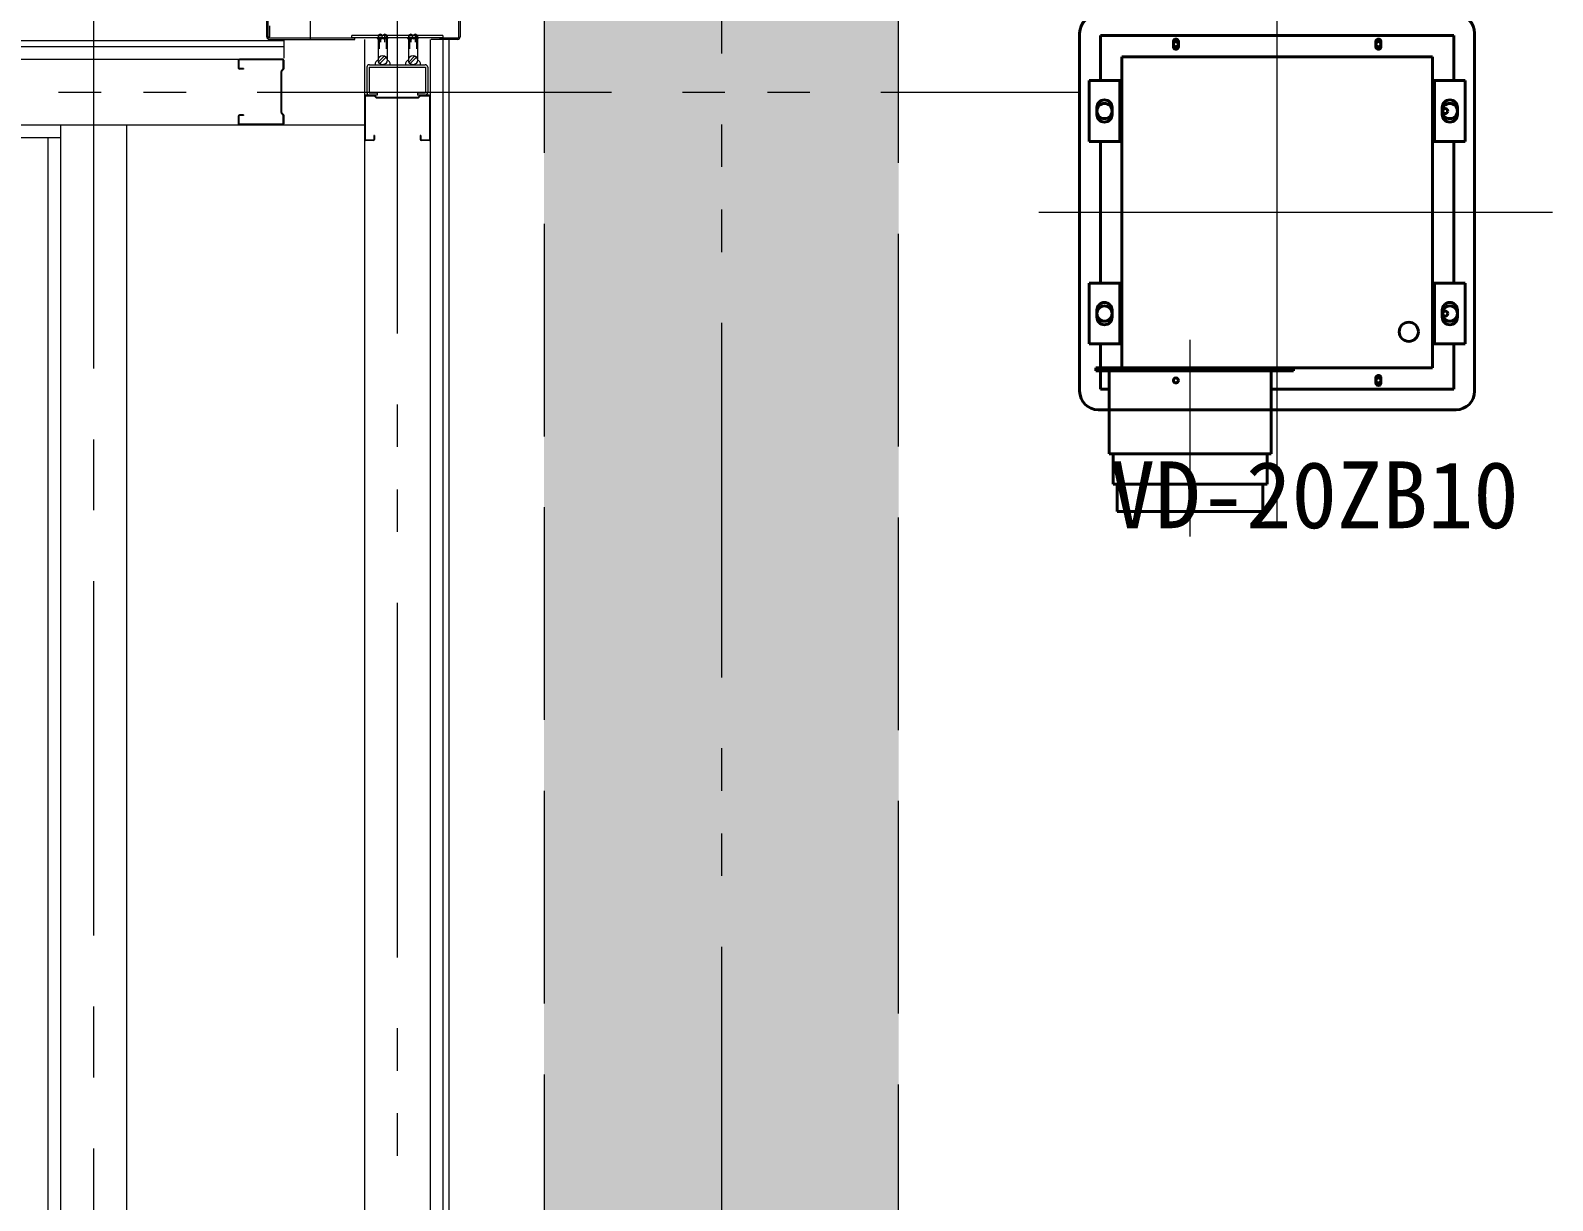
# Model space of a CAD drawing. Units: millimetres at full size. Extents: x -22551 to 92397, y -19340 to 14894.
# Drawn here: x -12321 to -10818, y -580 to 575 of the extents above; entities that cross this region are included whole.
import ezdxf
from ezdxf.enums import TextEntityAlignment as Align

# ---------------------------------------------------------------- set-up
doc = ezdxf.new("R2010")
doc.units = ezdxf.units.MM
doc.header["$LTSCALE"] = 70
for name, pattern in [('CHAIN1', [8, 5, -1, 1, -1]), ('CHAIN2', [12, 9, -1, 1, -1]), ('DASHED3', [4, 3, -1]), ('DOUBLE_CHAIN1', [8.8, 5, -1, 0.6, -0.6, 0.6, -1])]:
    doc.linetypes.add(name, pattern=pattern)
for name, color, linetype, lineweight in [('1-2_階なし_梁', 9, 'DASHED3', 15), ('2-0_通芯', 7, 'Continuous', 15), ('9-0_無題1', 5, 'Continuous', 40)]:
    doc.layers.add(name, color=color, linetype=linetype, lineweight=lineweight)
doc.styles.add('ＭＳ ゴシック', font='')
doc.styles.get('ＭＳ ゴシック').set_extended_font_data('MS Gothic')

# ---------------------------------------------------------------- blocks, each defined once
blk = doc.blocks.new('グループ部品-41')
at = {"layer": '9-0_無題1', "color": 7, "linetype": 'CHAIN2', "lineweight": 15}
for p, q in [((-11089.64, 88.84), (-11089.64, 661.13)), ((-11325.06, 395.55), (-10817.69, 395.55)), ((-11175.64, 75.55), (-11175.64, 269.45))]:
    blk.add_line(p, q, dxfattribs=at)
at = {"layer": '9-0_無題1'}
for p, q in [((-11266.36, 590.55), (-10912.92, 590.55)), ((-11266.36, 590.55), (-11089.64, 590.55)), ((-11089.64, 590.55), (-10912.92, 590.55)), ((-11284.64, 218.83), (-11284.64, 572.27)), ((-11284.64, 218.83), (-11284.64, 572.27)), ((-10894.64, 395.55), (-10894.64, 572.27)), ((-11264.14, 570.05), (-10915.14, 570.05)), ((-11264.14, 525.55), (-11264.14, 570.05)), ((-11192.14, 559.05), (-11192.14, 564.05)), ((-11187.14, 559.05), (-11187.14, 564.05)), ((-10992.14, 559.05), (-10992.14, 564.05)), ((-10987.14, 559.05), (-10987.14, 564.05)), ((-10915.14, 525.55), (-10915.14, 570.05)), ((-10936.14, 549.05), (-11243.14, 549.05)), ((-11243.14, 549.05), (-11243.14, 242.05)), ((-10936.14, 549.05), (-10936.14, 242.05)), ((-11275.39, 525.55), (-11275.39, 465.55)), ((-11244.89, 525.55), (-11275.39, 525.55)), ((-11244.89, 525.55), (-11244.89, 465.55)), ((-11244.89, 525.55), (-11243.14, 525.55)), ((-10934.39, 525.55), (-10936.14, 525.55)), ((-10934.39, 525.55), (-10903.89, 525.55)), ((-10903.89, 525.55), (-10903.89, 465.55)), ((-11267.64, 499.05), (-11267.64, 492.05)), ((-11252.64, 499.05), (-11252.64, 492.05)), ((-10926.64, 499.05), (-10926.64, 492.05)), ((-10911.64, 499.05), (-10911.64, 492.05)), ((-11244.89, 465.55), (-11275.39, 465.55)), ((-11264.14, 325.55), (-11264.14, 465.55)), ((-11244.89, 465.55), (-11243.14, 465.55)), ((-10934.39, 465.55), (-10936.14, 465.55)), ((-10915.14, 325.55), (-10915.14, 465.55)), ((-11275.39, 265.55), (-11275.39, 325.55)), ((-11244.89, 325.55), (-11275.39, 325.55)), ((-11244.89, 265.55), (-11244.89, 325.55)), ((-11244.89, 325.55), (-11243.14, 325.55)), ((-10934.39, 325.55), (-10936.14, 325.55)), ((-10934.39, 265.55), (-10934.39, 325.55)), ((-10934.39, 325.55), (-10903.89, 325.55)), ((-10903.89, 265.55), (-10903.89, 325.55)), ((-11267.64, 292.05), (-11267.64, 299.05)), ((-11252.64, 292.05), (-11252.64, 299.05)), ((-10926.64, 292.05), (-10926.64, 299.05)), ((-10911.64, 292.05), (-10911.64, 299.05)), ((-11244.89, 265.55), (-11275.39, 265.55)), ((-11264.14, 242.05), (-11264.14, 265.55)), ((-11244.89, 265.55), (-11243.14, 265.55)), ((-10934.39, 265.55), (-10936.14, 265.55)), ((-10934.39, 265.55), (-10903.89, 265.55)), ((-10915.14, 221.05), (-10915.14, 265.55)), ((-11268.64, 242.05), (-10936.14, 242.05)), ((-11268.64, 242.05), (-11268.64, 239.05)), ((-11073.64, 239.05), (-11073.64, 242.05)), ((-11268.64, 239.05), (-11073.64, 239.05)), ((-11264.14, 221.05), (-11264.14, 239.05)), ((-11255.64, 157.05), (-11255.64, 239.05)), ((-11095.64, 157.05), (-11095.64, 239.05)), ((-10992.14, 232.05), (-10992.14, 227.05)), ((-10987.14, 232.05), (-10987.14, 227.05)), ((-11264.14, 221.05), (-11255.64, 221.05)), ((-11095.64, 221.05), (-10915.14, 221.05)), ((-11266.36, 200.55), (-11255.14, 200.55)), ((-11255.64, 200.55), (-11266.36, 200.55)), ((-10912.92, 200.55), (-11095.64, 200.55)), ((-10912.92, 200.55), (-11095.64, 200.55)), ((-11255.64, 157.05), (-11095.64, 157.05)), ((-11251.64, 127.05), (-11251.64, 157.05)), ((-11099.64, 127.05), (-11099.64, 157.05)), ((-11251.64, 127.05), (-11099.64, 127.05)), ((-11247.64, 100.05), (-11247.64, 127.05)), ((-11103.64, 100.05), (-11103.64, 127.05)), ((-11247.64, 100.05), (-11103.64, 100.05))]:
    blk.add_line(p, q, dxfattribs=at)
at = {"layer": '9-0_無題1', "linetype": 'DASHED3'}
blk.add_line((-11095.64, 200.55), (-11255.64, 200.55), dxfattribs=at)
at = {"layer": '9-0_無題1'}
for points in [[(-10894.64, 572.27), (-10894.64, 218.83), (-10894.64, 395.55)], [(-10934.39, 525.55), (-10934.39, 465.55), (-10903.89, 465.55)]]:
    blk.add_lwpolyline(points, dxfattribs=at)
for centre, radius in [((-11189.64, 561.55), 2.5), ((-11189.64, 561.55), 2.5), ((-10989.64, 561.55), 2.5), ((-10989.64, 561.55), 2.5), ((-11260.14, 495.55), 7.5), ((-10919.14, 495.55), 7.5), ((-10923.64, 495.55), 2.5), ((-11260.14, 295.55), 7.5), ((-10919.14, 295.55), 7.5), ((-10959.64, 277.55), 9.5), ((-10923.64, 295.55), 2.5), ((-10923.64, 295.55), 2.5), ((-11189.64, 229.55), 2.5), ((-11189.64, 229.55), 2.5), ((-10989.64, 229.55), 2.5), ((-10989.64, 229.55), 2.5)]:
    blk.add_circle(centre, radius, dxfattribs=at)
for centre, radius, start, end in [((-11266.36, 572.27), 18.28, 90, 180), ((-11266.36, 572.27), 18.28, 90, 180), ((-10912.92, 572.27), 18.28, 0, 90), ((-10912.92, 572.27), 18.28, 0, 90), ((-11189.64, 564.05), 2.5, 0, 180), ((-11189.64, 559.05), 2.5, 180, 0), ((-10989.64, 564.05), 2.5, 0, 180), ((-10989.64, 559.05), 2.5, 180, 0), ((-11260.14, 499.05), 7.5, 0, 180), ((-10919.14, 499.05), 7.5, 0, 180), ((-11260.14, 492.05), 7.5, 180, 0), ((-10919.14, 492.05), 7.5, 180, 0), ((-11260.14, 299.05), 7.5, 0, 180), ((-10919.14, 299.05), 7.5, 0, 180), ((-11260.14, 292.05), 7.5, 180, 0), ((-10919.14, 292.05), 7.5, 180, 0), ((-10989.64, 232.05), 2.5, 0, 180), ((-10989.64, 227.05), 2.5, 180, 0), ((-11266.36, 218.83), 18.28, 180, 270), ((-11266.36, 218.83), 18.28, 180, 270), ((-10912.92, 218.83), 18.28, 270, 0), ((-10912.92, 218.83), 18.28, 270, 0)]:
    blk.add_arc(centre, radius, start, end, dxfattribs=at)
blk = doc.blocks.new('グループ部品-125')
at = {"layer": '2-0_通芯', "linetype": 'DOUBLE_CHAIN1'}
for p, q in [((-11638.39, 11374.3), (-11638.39, -7111.67)), ((-11958.39, 8017.87), (-11958.39, -4485.12)), ((-15176.92, 514.3), (-11285.68, 514.3))]:
    blk.add_line(p, q, dxfattribs=at)
at = {"layer": '2-0_通芯', "linetype": 'DASHED3'}
for p, q in [((-12044.39, 1843.57), (-12044.39, 566.3)), ((-12003.39, 567.9), (-12003.39, 570.2)), ((-11913.39, 570.2), (-12003.39, 570.2)), ((-11913.39, 567.9), (-12003.39, 567.9))]:
    blk.add_line(p, q, dxfattribs=at)
at = {"layer": '2-0_通芯', "linetype": 'CHAIN1'}
blk.add_line((-12258.39, 591.3), (-12258.39, -4485.12), dxfattribs=at)
at = {"layer": '2-0_通芯'}
for p, q in [((-12087.39, 568.7), (-12087.39, 588.9)), ((-12085.79, 567.9), (-12085.79, 589.7)), ((-11897.99, 589.7), (-11897.99, 567.9)), ((-11896.39, 588.9), (-11896.39, 568.7)), ((-12084.19, 568.9), (-12084.19, 579.7)), ((-11970.89, 571.29), (-11970.89, 563.54)), ((-11940.89, 571.29), (-11940.89, 563.54)), ((-12762.39, 565.3), (-12070.39, 565.3)), ((-12762.39, 559.3), (-12070.39, 559.3)), ((-12085.79, 568.9), (-12084.19, 568.9)), ((-12085.79, 567.9), (-12000.39, 567.9)), ((-12084.99, 566.3), (-12000.39, 566.3)), ((-12070.39, 566.3), (-12070.39, 547.8)), ((-12000.39, 566.3), (-12000.39, 567.9)), ((-11990.89, 566.3), (-11990.89, -943.2)), ((-11977.39, 569.8), (-11977.39, 545.8)), ((-11976.39, 568.64), (-11976.39, 557.1)), ((-11974.89, 568.31), (-11974.89, 563.54)), ((-11969.39, 570.95), (-11969.39, 557.1)), ((-11968.39, 569.8), (-11968.39, 545.8)), ((-11947.39, 569.8), (-11947.39, 545.8)), ((-11946.39, 568.64), (-11946.39, 557.1)), ((-11944.89, 568.31), (-11944.89, 563.54)), ((-11939.39, 570.95), (-11939.39, 557.1)), ((-11938.39, 569.8), (-11938.39, 545.8)), ((-11925.89, 566.3), (-11925.89, -943.2)), ((-11898.79, 566.3), (-11924.89, 566.3)), ((-11916.39, 567.9), (-11916.39, 566.3)), ((-11916.39, 567.9), (-11897.99, 567.9)), ((-11913.39, 570.2), (-11913.39, 567.9)), ((-11913.39, 566.3), (-11913.39, -878.2)), ((-11907.39, 566.3), (-11907.39, -865.7)), ((-12762.39, 546.8), (-12070.39, 546.8)), ((-12115.39, 545.6), (-12115.39, 538)), ((-12114.59, 537.9), (-12114.59, 545.7)), ((-12071.49, 546), (-12114.29, 546)), ((-12071.59, 546.8), (-12114.19, 546.8)), ((-12071.19, 537.25), (-12071.19, 545.7)), ((-12070.39, 545.6), (-12070.39, 537.3)), ((-11985.99, 541.3), (-11930.79, 541.3)), ((-11977.17, 543.75), (-11971.02, 549.89)), ((-11975.76, 542.33), (-11969.42, 548.67)), ((-11947.17, 543.75), (-11941.02, 549.89)), ((-11945.76, 542.33), (-11939.42, 548.67)), ((-12110.39, 537.6), (-12114.29, 537.6)), ((-12110.39, 536.8), (-12114.19, 536.8)), ((-12110.39, 537.6), (-12110.39, 536.8)), ((-12073.19, 493.97), (-12073.19, 534.63)), ((-12071.28, 537.04), (-12072.84, 535.48)), ((-12072.39, 493.92), (-12072.39, 534.68)), ((-12070.74, 536.45), (-12072.3, 534.89)), ((-11988.39, 538.9), (-11988.39, 513.7)), ((-11986.09, 539), (-11986.09, 513.6)), ((-11986.09, 539), (-11930.69, 539)), ((-11930.69, 539), (-11930.69, 513.6)), ((-11928.39, 538.9), (-11928.39, 513.7)), ((-11978.39, 511.3), (-11989.69, 511.3)), ((-11986.09, 513.6), (-11978.39, 513.6)), ((-11978.39, 513.6), (-11978.39, 511.3)), ((-11938.39, 513.6), (-11938.39, 511.3)), ((-11938.39, 513.6), (-11930.69, 513.6)), ((-11927.09, 511.3), (-11938.39, 511.3)), ((-11990.89, 510.1), (-11990.89, 467.5)), ((-11990.09, 510.5), (-11990.09, 467.1)), ((-11990.09, 510.5), (-11981.22, 510.5)), ((-11979.22, 508.5), (-11981.22, 510.5)), ((-11978.89, 509.3), (-11980.54, 510.95)), ((-11979.22, 508.5), (-11937.56, 508.5)), ((-11978.89, 509.3), (-11937.89, 509.3)), ((-11936.24, 510.95), (-11937.89, 509.3)), ((-11935.56, 510.5), (-11937.56, 508.5)), ((-11935.56, 510.5), (-11926.69, 510.5)), ((-11926.69, 510.5), (-11926.69, 467.1)), ((-11925.89, 510.1), (-11925.89, 467.5)), ((-12762.39, 481.8), (-11990.89, 481.8)), ((-12290.89, 481.8), (-12290.89, -4018.2)), ((-12225.89, 481.8), (-12225.89, -3953.2)), ((-12115.39, 490.6), (-12115.39, 483)), ((-12114.59, 482.9), (-12114.59, 490.7)), ((-12110.39, 491), (-12114.29, 491)), ((-12071.49, 482.6), (-12114.29, 482.6)), ((-12110.39, 491.8), (-12114.19, 491.8)), ((-12071.59, 481.8), (-12114.19, 481.8)), ((-12110.39, 491.8), (-12110.39, 491)), ((-12072.84, 493.12), (-12071.28, 491.56)), ((-12072.3, 493.71), (-12070.74, 492.15)), ((-12071.19, 482.9), (-12071.19, 491.34)), ((-12070.39, 491.3), (-12070.39, 483)), ((-12762.39, 469.3), (-12290.89, 469.3)), ((-12303.39, 469.3), (-12303.39, -4030.7)), ((-11990.09, 467.1), (-11981.69, 467.1)), ((-11982.09, 466.3), (-11989.69, 466.3)), ((-11981.69, 471.3), (-11981.69, 467.1)), ((-11980.89, 471.3), (-11981.69, 471.3)), ((-11980.89, 471.3), (-11980.89, 467.5)), ((-11935.89, 471.3), (-11935.89, 467.5)), ((-11935.09, 471.3), (-11935.89, 471.3)), ((-11935.09, 471.3), (-11935.09, 467.1)), ((-11935.09, 467.1), (-11926.69, 467.1)), ((-11927.09, 466.3), (-11934.69, 466.3))]:
    blk.add_line(p, q, dxfattribs=at)
for centre in [(-11972.89, 545.8), (-11942.89, 545.8)]:
    blk.add_circle(centre, 4.5, dxfattribs=at)
for centre, radius, start, end in [((-11975.14, 568.86), 2.44, 22.61986, 157.38014), ((-11970.64, 568.86), 2.44, 22.61986, 157.38014), ((-11945.14, 568.86), 2.44, 22.61986, 157.38014), ((-11940.64, 568.86), 2.44, 22.61986, 157.38014), ((-12084.99, 568.7), 2.4, 180, 270), ((-11977.39, 567.9), 1, 180, 334.15807), ((-11975.14, 570.74), 2.44, 202.61986, 337.38014), ((-11975.59, 567.9), 1, 180, 334.15807), ((-11973.79, 567.9), 1, 180, 334.15807), ((-11971.99, 567.9), 1, 180, 334.15807), ((-11970.19, 567.9), 1, 180, 334.15807), ((-11968.39, 567.9), 1, 180, 0), ((-11947.39, 567.9), 1, 180, 334.15807), ((-11945.14, 570.74), 2.44, 202.61986, 337.38014), ((-11945.59, 567.9), 1, 180, 334.15807), ((-11943.79, 567.9), 1, 180, 334.15807), ((-11941.99, 567.9), 1, 180, 334.15807), ((-11940.19, 567.9), 1, 180, 334.15807), ((-11938.39, 567.9), 1, 180, 0), ((-11898.79, 568.7), 2.4, 270, 0), ((-12114.19, 545.6), 1.2, 90, 180), ((-12114.29, 545.7), 0.3, 90, 180), ((-12071.59, 545.6), 1.2, 0, 90), ((-12071.49, 545.7), 0.3, 0, 90), ((-11985.99, 538.9), 2.4, 90, 180), ((-11976.35, 541.87), 4.02, 104.9838, 188.17994), ((-11969.43, 541.87), 4.02, 351.82006, 75.0162), ((-11946.35, 541.87), 4.02, 104.9838, 188.17994), ((-11939.43, 541.87), 4.02, 351.82006, 75.0162), ((-11930.79, 538.9), 2.4, 0, 90), ((-12114.19, 538), 1.2, 180, 270), ((-12114.29, 537.9), 0.3, 180, 270), ((-12071.99, 534.63), 1.2, 135, 180), ((-12072.09, 534.68), 0.3, 135, 180), ((-12071.49, 537.25), 0.3, 315, 0), ((-12071.59, 537.3), 1.2, 315, 0), ((-11989.69, 510.1), 1.2, 90, 180), ((-11985.99, 513.7), 2.4, 180, 270), ((-11981.39, 510.1), 1.2, 45, 90), ((-11935.39, 510.1), 1.2, 90, 135), ((-11930.79, 513.7), 2.4, 270, 0), ((-11927.09, 510.1), 1.2, 0, 90), ((-12114.19, 490.6), 1.2, 90, 180), ((-12114.19, 483), 1.2, 180, 270), ((-12114.29, 490.7), 0.3, 90, 180), ((-12114.29, 482.9), 0.3, 180, 270), ((-12071.99, 493.97), 1.2, 180, 225), ((-12072.09, 493.92), 0.3, 180, 225), ((-12071.59, 483), 1.2, 270, 0), ((-12071.49, 482.9), 0.3, 270, 0), ((-12071.49, 491.34), 0.3, 0, 45), ((-12071.59, 491.3), 1.2, 0, 45), ((-11989.69, 467.5), 1.2, 180, 270), ((-11982.09, 467.5), 1.2, 270, 0), ((-11934.69, 467.5), 1.2, 180, 270), ((-11927.09, 467.5), 1.2, 270, 0)]:
    blk.add_arc(centre, radius, start, end, dxfattribs=at)

msp = doc.modelspace()

# ---------------------------------------------------------------- linework, layer by layer
at = {"layer": '1-2_階なし_梁', "color": 7}
msp.add_lwpolyline([(-11813.39, -955.7), (-11463.39, -955.7), (-11463.39, 6544.3), (-11813.39, 6544.3)], close=True, dxfattribs=at)
msp.add_lwpolyline([(-11813.39, -955.7), (-11463.39, -955.7), (-11463.39, 6544.3), (-11813.39, 6544.3)], close=True, dxfattribs=at)
at = {"layer": '1-2_階なし_梁'}
for points in [[(-11813.39, 6544.3), (-11463.39, -955.7), (-11463.39, 6544.3)], [(-11813.39, 6544.3), (-11813.39, -955.7), (-11463.39, -955.7)]]:
    msp.add_solid(points, dxfattribs=at)

# ---------------------------------------------------------------- block references
at = {"layer": '2-0_通芯'}
msp.add_blockref('グループ部品-125', (0, 0), dxfattribs=at)
at = {"layer": '9-0_無題1'}
msp.add_blockref('グループ部品-41', (0, 0), dxfattribs=at)

# ---------------------------------------------------------------- texts
at = {"layer": '9-0_無題1', "color": 7, "style": 'ＭＳ ゴシック'}
msp.add_text('VD-20ZB10', height=65.98, dxfattribs=at).set_placement((-11255.02, 63.82), align=Align.BOTTOM_LEFT)

doc.saveas('drawing.dxf')
